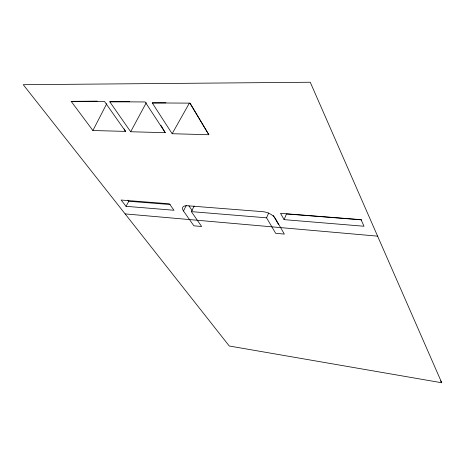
<?xml version="1.0" encoding="UTF-8"?>
<svg xmlns="http://www.w3.org/2000/svg" width="465" height="465" viewBox="0 0 465 465"><rect width="100%" height="100%" fill="white"/><g stroke="black" fill="none" stroke-linecap="round" stroke-linejoin="round"><path stroke-width="0.7" d="M284.086 219.637L280.529 213.325L361.043 219.654L364.014 226.246L284.086 219.637L286.469 213.952L361.787 219.881M194.19 205.954L191.371 211.627L201.641 226.513L193.864 225.792L183.477 210.982A9.649 4.516 26 0 1 187.314 205.751L262.963 211.691A10.12 5.034 23.4 0 1 275.42 218.556L284.353 234.087L275.646 233.285L266.567 217.823L268.706 212.9M183.477 210.982L186.32 205.338M124.132 128.915L125.556 131.392L92.895 130.52L106.787 103.614M160.861 125.19L165.244 132.682L130.665 131.752L146.306 102.713M126.015 206.309L173.986 210.261L169.37 203.804L121.138 200.037L126.015 206.309L128.805 201.269L170.237 204.524M165.935 102.794L152.253 102.922L172.143 133.722L189.342 103.189M92.895 130.52L71.168 101.358L97.243 101.138M130.665 131.752L109.757 101.777L129.805 101.603M71.168 101.358L104.526 101.51L125.556 131.392M109.757 101.777L145.156 101.951L165.244 132.682M152.253 102.922L189.918 103.131L208.843 134.734L172.143 133.722M191.371 211.627L266.567 217.823M125.114 213.9L377.603 236.15M441.75 382.759L229.28 346.012L23.25 84.7L310.26 82.241L441.75 382.759L440.611 380.911M127.927 200.124L128.805 201.269M188.906 205.844L192.185 210.604M190.063 103.184L208.843 134.734M273.257 215.411L278.628 224.74"/></g></svg>
